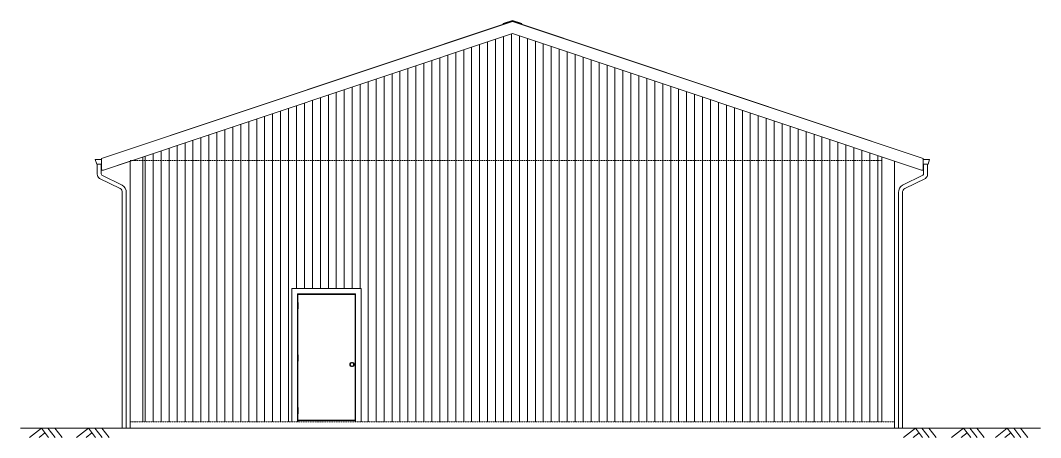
# Model space of a CAD drawing. Header units: inches. Extents: x -7700 to 6147, y -4891 to -2731.
# Drawn here: x 3438 to 4079, y -4156 to -3894 of the extents above; entities that cross this region are included whole.
import ezdxf

# ---------------------------------------------------------------- set-up
doc = ezdxf.new("R2010")
doc.units = ezdxf.units.IN
doc.header["$LTSCALE"] = 96
doc.header["$MEASUREMENT"] = 0
doc.linetypes.add('Dash', pattern=[0.225, 0.15, -0.075])
for name, color, linetype, lineweight in [('Common', 4, 'Continuous', 5), ('Dimensions', 7, 'Continuous', 5), ('Section', 6, 'Continuous', 18)]:
    doc.layers.add(name, color=color, linetype=linetype, lineweight=lineweight)
doc.layers.add('Hatch', color=7, linetype='Continuous', lineweight=0, true_color=0x919191)

msp = doc.modelspace()

# ---------------------------------------------------------------- hatches: boundary and pattern name
at = {"layer": 'Hatch'}
h = msp.add_hatch(dxfattribs=at)
h.set_pattern_fill('ANSI31', color=256, scale=40, angle=45)
h.set_pattern_definition([(90, (2691.451, 6860.8195), (-5, 0), [])])
h.paths.add_polyline_path([(3979.04, -3980.07), (3979.04, -4146.3), (3654.04, -4146.3), (3654.04, -4062.55), (3610.54, -4062.55), (3610.54, -4146.3), (3515.04, -4146.3), (3515.04, -3980.07), (3747.04, -3902.74)])

# ---------------------------------------------------------------- linework, layer by layer
at = {"layer": 'Common'}
for p, q in [((3747.04, -3895.1), (3489.04, -3981.1)), ((3741.19, -3896.39), (3747.04, -3894.44)), ((3747.04, -3894.44), (3752.89, -3896.39)), ((3747.04, -3895.1), (4005.04, -3981.1)), ((3741.35, -3896.86), (3741.19, -3896.39)), ((3752.89, -3896.39), (3752.73, -3896.86)), ((3747.04, -3902.74), (3490.22, -3988.35)), ((4003.86, -3988.35), (3747.04, -3902.74)), ((3485.04, -3981.63), (3489.04, -3981.63)), ((3486.04, -3984.63), (3485.04, -3981.63)), ((3489.04, -3984.63), (3486.04, -3984.63)), ((3489.04, -3984.63), (3489.04, -3981.63)), ((3515.04, -4146.3), (3515.04, -3980.07)), ((3979.04, -3980.07), (3979.04, -4146.3)), ((4005.04, -3981.63), (4009.04, -3981.63)), ((4005.04, -3981.63), (4005.04, -3984.63)), ((4008.04, -3984.63), (4005.04, -3984.63)), ((4009.04, -3981.63), (4008.04, -3984.63)), ((3608.54, -4062.55), (3608.54, -4146.3)), ((3608.54, -4062.55), (3652.04, -4062.55)), ((3612.04, -4146.3), (3612.04, -4066.05)), ((3648.54, -4066.05), (3612.04, -4066.05)), ((3612.29, -4066.3), (3648.29, -4066.3)), ((3612.29, -4066.3), (3612.29, -4071.3)), ((3648.22, -4066.36), (3612.35, -4066.36)), ((3612.35, -4066.36), (3612.35, -4071.3)), ((3648.22, -4145.24), (3648.22, -4066.36)), ((3648.29, -4146.33), (3648.29, -4066.3)), ((3648.54, -4146.3), (3648.54, -4066.05)), ((3652.04, -4062.55), (3652.04, -4146.3)), ((3612.04, -4071.3), (3612.54, -4071.3)), ((3612.54, -4075.3), (3612.54, -4071.3)), ((3612.54, -4075.3), (3612.04, -4075.3)), ((3612.29, -4104.3), (3612.29, -4075.3)), ((3612.35, -4104.3), (3612.35, -4075.3)), ((3612.54, -4104.3), (3612.04, -4104.3)), ((3612.54, -4108.3), (3612.54, -4104.3)), ((3612.54, -4108.3), (3612.04, -4108.3)), ((3612.29, -4108.3), (3612.29, -4137.3)), ((3612.35, -4137.3), (3612.35, -4108.3)), ((3644.96, -4109.94), (3645.31, -4109.33)), ((3644.96, -4109.94), (3644.96, -4110.66)), ((3645.31, -4111.27), (3644.96, -4110.66)), ((3645.54, -4109.55), (3645.26, -4110.03)), ((3645.26, -4110.58), (3645.26, -4110.03)), ((3645.26, -4110.58), (3645.54, -4111.05)), ((3645.93, -4108.97), (3645.31, -4109.33)), ((3645.93, -4111.63), (3645.31, -4111.27)), ((3645.54, -4109.55), (3646.01, -4109.27)), ((3646.01, -4111.33), (3645.54, -4111.05)), ((3645.93, -4108.97), (3646.64, -4108.97)), ((3645.93, -4111.63), (3646.64, -4111.63)), ((3646.56, -4109.27), (3646.01, -4109.27)), ((3646.56, -4111.33), (3646.01, -4111.33)), ((3647.04, -4109.55), (3646.56, -4109.27)), ((3646.56, -4111.33), (3647.04, -4111.05)), ((3646.64, -4108.97), (3647.26, -4109.33)), ((3646.64, -4111.63), (3647.26, -4111.27)), ((3647.04, -4109.55), (3647.31, -4110.03)), ((3647.04, -4111.05), (3647.31, -4110.58)), ((3647.26, -4109.33), (3647.61, -4109.94)), ((3647.26, -4111.27), (3647.61, -4110.66)), ((3647.31, -4110.03), (3647.31, -4110.58)), ((3647.61, -4109.94), (3647.61, -4110.66)), ((3612.04, -4137.3), (3612.54, -4137.3)), ((3612.54, -4137.3), (3612.54, -4141.3)), ((3612.54, -4141.3), (3612.04, -4141.3)), ((3612.29, -4141.3), (3612.29, -4146.3)), ((3612.35, -4141.3), (3612.35, -4145.24)), ((3648.29, -4145.33), (3612.29, -4145.33)), ((3612.35, -4145.24), (3648.22, -4145.24))]:
    msp.add_line(p, q, dxfattribs=at)
for points in [[(3486.29, -3984.63), (3486.29, -3990.97, 0.258197), (3487.7, -3993.51), (3500.66, -3999.87, -0.258197), (3502.07, -4002.42), (3502.06, -4150.3)], [(3488.79, -3984.63), (3488.79, -3990.69, 0.258197), (3489.26, -3991.54), (3501.99, -3997.76, -0.258197), (3504.57, -4002.42), (3504.56, -4150.3)], [(4005.29, -3984.63), (4005.29, -3990.69, -0.258197), (4004.82, -3991.54), (3992.09, -3997.76, 0.258197), (3989.52, -4002.42), (3989.51, -4150.3)], [(4007.79, -3984.63), (4007.79, -3990.97, -0.258197), (4006.38, -3993.51), (3993.42, -3999.87, 0.258197), (3992.02, -4002.42), (3992.01, -4150.3)]]:
    msp.add_lwpolyline(points, format="xyb", dxfattribs=at)
at = {"layer": 'Dimensions'}
for p, q in [((3451.24, -4150.3), (3443.81, -4156.14)), ((3451.24, -4150.3), (3455.79, -4156.14)), ((3455.32, -4150.3), (3459.87, -4156.14)), ((3459.67, -4150.3), (3464.23, -4156.14)), ((3480.74, -4150.3), (3473.31, -4156.14)), ((3480.74, -4150.3), (3485.3, -4156.14)), ((3484.82, -4150.3), (3489.37, -4156.14)), ((3489.18, -4150.3), (3493.73, -4156.14)), ((4000.14, -4150.3), (3992.7, -4156.14)), ((4000.14, -4150.3), (4004.69, -4156.14)), ((4004.21, -4150.3), (4008.76, -4156.14)), ((4008.57, -4150.3), (4013.12, -4156.14)), ((4030.29, -4150.3), (4022.85, -4156.14)), ((4030.29, -4150.3), (4034.84, -4156.14)), ((4034.36, -4150.3), (4038.92, -4156.14)), ((4038.72, -4150.3), (4043.27, -4156.14)), ((4057.77, -4150.3), (4050.34, -4156.14)), ((4057.77, -4150.3), (4062.33, -4156.14)), ((4061.85, -4150.3), (4066.4, -4156.14)), ((4066.21, -4150.3), (4070.76, -4156.14)), ((3453.51, -4153.22), (3449.8, -4156.14)), ((3483.02, -4153.22), (3479.3, -4156.14)), ((4002.41, -4153.22), (3998.7, -4156.14)), ((4032.56, -4153.22), (4028.85, -4156.14)), ((4060.05, -4153.22), (4056.33, -4156.14))]:
    msp.add_line(p, q, dxfattribs=at)
at = {"layer": 'Section'}
for p, q in [((3747.04, -3894.97), (3489, -3980.98)), ((4005.08, -3980.98), (3747.04, -3894.97)), ((3489.04, -3981.1), (3489, -3980.98)), ((3489.04, -3981.1), (3489.04, -3988.35)), ((3490.22, -3988.35), (3507.04, -3982.74)), ((3507.04, -4150.3), (3507.04, -3982.74)), ((3987.04, -4150.3), (3987.04, -3982.74)), ((4003.86, -3988.35), (3987.04, -3982.74)), ((4005.08, -3980.98), (4005.04, -3981.1)), ((4005.04, -3988.35), (4005.04, -3981.1)), ((3490.22, -3988.35), (3489.04, -3988.35)), ((4005.04, -3988.35), (4003.86, -3988.35)), ((4078.75, -4150.3), (3438.08, -4150.3))]:
    msp.add_line(p, q, dxfattribs=at)
at = {"layer": 'Section', "linetype": 'Dash', "ltscale": 0.01}
for p, q in [((3507.04, -3982.3), (3979.04, -3982.3)), ((3507.04, -4146.3), (3987.04, -4146.3))]:
    msp.add_line(p, q, dxfattribs=at)

doc.saveas('drawing.dxf')
